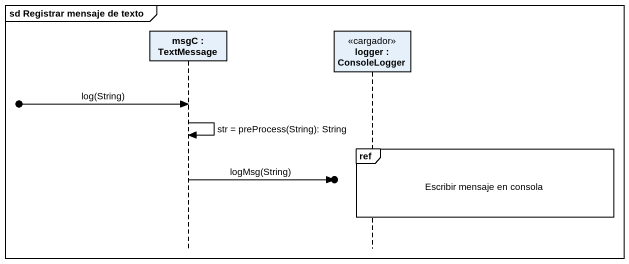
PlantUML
@startuml
mainframe sd Registrar mensaje de texto
hide footbox
participant "msgC : TextMessage" as msgC
participant "logger : ConsoleLogger" as logger <<cargador>>

[o-> msgC : log(String)
msgC -> msgC : str = preProcess(String): String
ref over logger : Escribir mensaje en consola
msgC ->o] : logMsg(String)
@enduml
